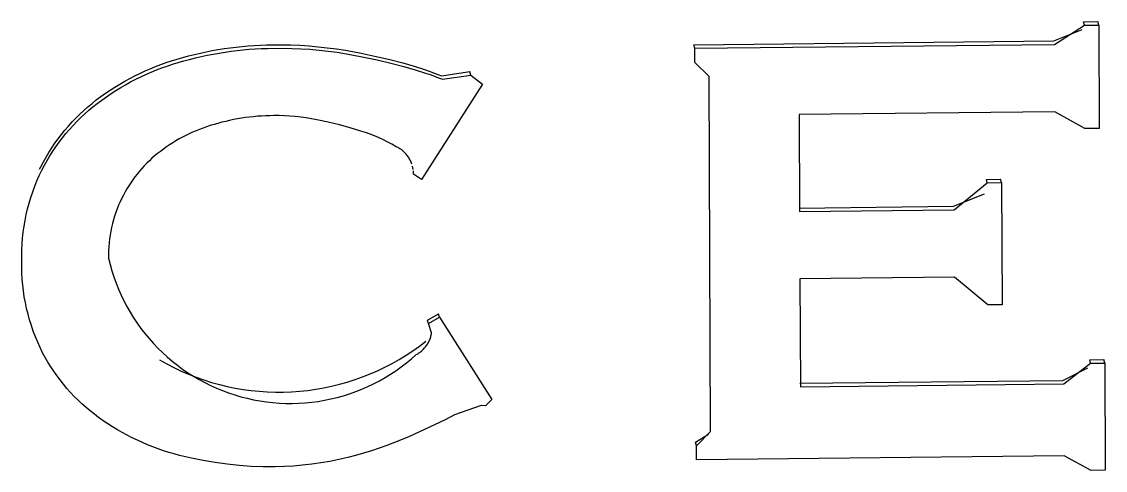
# Model space of a CAD drawing. Header units: millimetres. Extents: x -1480 to 5249, y -840 to 3860.
# Drawn here: x -7.58 to -3.463, y 982.637 to 984.343 of the extents above; entities that cross this region are included whole.
import ezdxf

# ---------------------------------------------------------------- set-up
doc = ezdxf.new("R2010")
doc.units = ezdxf.units.MM
doc.header["$MEASUREMENT"] = 0
doc.layers.add('Utwórz2D linie widoczne', color=7, linetype='Continuous', true_color=0x000000)

msp = doc.modelspace()

# ---------------------------------------------------------------- linework, layer by layer
at = {"layer": 'Utwórz2D linie widoczne'}
for p, q in [((-3.5456, 984.3421), (-3.4916, 984.3427)), ((-3.5419, 984.3291), (-3.5456, 984.3421)), ((-3.488, 984.3297), (-3.4916, 984.3427)), ((-3.6592, 984.2694), (-3.5515, 984.3131)), ((-3.6555, 984.2564), (-3.5419, 984.3291)), ((-3.5419, 984.3291), (-3.488, 984.3297)), ((-3.488, 984.3297), (-3.4863, 983.9368)), ((-5.0264, 984.2543), (-3.6592, 984.2694)), ((-5.0228, 984.2413), (-3.6555, 984.2564)), ((-6.9462, 984.2123), (-6.9239, 984.2179)), ((-6.9239, 984.2179), (-6.9015, 984.2231)), ((-6.9015, 984.2231), (-6.879, 984.228)), ((-6.8979, 984.2101), (-6.8754, 984.2149)), ((-6.879, 984.228), (-6.8564, 984.2324)), ((-6.8754, 984.2149), (-6.8528, 984.2194)), ((-6.8564, 984.2324), (-6.8337, 984.2364)), ((-6.8528, 984.2194), (-6.8301, 984.2234)), ((-6.8337, 984.2364), (-6.811, 984.2401)), ((-6.8301, 984.2234), (-6.8074, 984.227)), ((-6.811, 984.2401), (-6.7881, 984.2433)), ((-6.8074, 984.227), (-6.7846, 984.2302)), ((-6.7881, 984.2433), (-6.7653, 984.2461)), ((-6.7846, 984.2302), (-6.7617, 984.2331)), ((-6.7653, 984.2461), (-6.7424, 984.2485)), ((-6.7617, 984.2331), (-6.7388, 984.2355)), ((-6.7424, 984.2485), (-6.7195, 984.2505)), ((-6.7388, 984.2355), (-6.7159, 984.2375)), ((-6.7195, 984.2505), (-6.6965, 984.2521)), ((-6.7159, 984.2375), (-6.6929, 984.2391)), ((-6.6965, 984.2521), (-6.6736, 984.2533)), ((-6.6929, 984.2391), (-6.67, 984.2403)), ((-6.6736, 984.2533), (-6.6506, 984.2541)), ((-6.67, 984.2403), (-6.647, 984.2411)), ((-6.6506, 984.2541), (-6.5929, 984.2548)), ((-6.647, 984.2411), (-6.5893, 984.2417)), ((-6.5929, 984.2548), (-6.5581, 984.2542)), ((-6.5893, 984.2417), (-6.5545, 984.2412)), ((-6.5581, 984.2542), (-6.5233, 984.2528)), ((-6.5545, 984.2412), (-6.5197, 984.2398)), ((-6.5233, 984.2528), (-6.4886, 984.2506)), ((-6.5197, 984.2398), (-6.485, 984.2376)), ((-6.4886, 984.2506), (-6.4539, 984.2476)), ((-6.485, 984.2376), (-6.4503, 984.2346)), ((-6.4539, 984.2476), (-6.4193, 984.2438)), ((-6.4503, 984.2346), (-6.4157, 984.2308)), ((-6.4193, 984.2438), (-6.3848, 984.2392)), ((-6.4157, 984.2308), (-6.3812, 984.2261)), ((-6.3848, 984.2392), (-6.3504, 984.2337)), ((-6.3812, 984.2261), (-6.3468, 984.2207)), ((-6.3504, 984.2337), (-6.2901, 984.2223)), ((-6.3468, 984.2207), (-6.2865, 984.2093)), ((-6.2901, 984.2223), (-6.2336, 984.2105)), ((-5.0228, 984.2413), (-5.0264, 984.2543)), ((-5.0225, 984.1878), (-5.0228, 984.2413)), ((-7.0719, 984.1719), (-7.0517, 984.1796)), ((-7.0517, 984.1796), (-7.0314, 984.1869)), ((-7.0481, 984.1666), (-7.0278, 984.1738)), ((-7.0314, 984.1869), (-7.0109, 984.1936)), ((-7.0278, 984.1738), (-7.0073, 984.1806)), ((-7.0109, 984.1936), (-6.9683, 984.2063)), ((-7.0073, 984.1806), (-6.9647, 984.1932)), ((-6.9683, 984.2063), (-6.9462, 984.2123)), ((-6.9647, 984.1932), (-6.9426, 984.1992)), ((-6.9426, 984.1992), (-6.9203, 984.2049)), ((-6.9203, 984.2049), (-6.8979, 984.2101)), ((-6.2865, 984.2093), (-6.23, 984.1974)), ((-6.2336, 984.2105), (-6.1811, 984.1982)), ((-6.23, 984.1974), (-6.1775, 984.1852)), ((-6.1811, 984.1982), (-6.1325, 984.1855)), ((-6.1775, 984.1852), (-6.1289, 984.1725)), ((-6.1325, 984.1855), (-6.0886, 984.1729)), ((-6.0886, 984.1729), (-6.0494, 984.1605)), ((-4.9686, 984.1347), (-5.0225, 984.1878)), ((-7.17, 984.1265), (-7.1508, 984.1365)), ((-7.1508, 984.1365), (-7.1314, 984.146)), ((-7.1472, 984.1234), (-7.1278, 984.133)), ((-7.1314, 984.146), (-7.1117, 984.1551)), ((-7.1278, 984.133), (-7.1081, 984.142)), ((-7.1117, 984.1551), (-7.0919, 984.1637)), ((-7.1081, 984.142), (-7.0883, 984.1507)), ((-7.0919, 984.1637), (-7.0719, 984.1719)), ((-7.0883, 984.1507), (-7.0683, 984.1589)), ((-7.0683, 984.1589), (-7.0481, 984.1666)), ((-6.1289, 984.1725), (-6.085, 984.1598)), ((-6.085, 984.1598), (-6.0458, 984.1474)), ((-6.0494, 984.1605), (-6.0316, 984.1544)), ((-6.0458, 984.1474), (-6.028, 984.1413)), ((-6.0316, 984.1544), (-6.0151, 984.1484)), ((-6.028, 984.1413), (-6.0115, 984.1353)), ((-6.0151, 984.1484), (-5.9997, 984.1424)), ((-6.0115, 984.1353), (-5.9961, 984.1294)), ((-5.9997, 984.1424), (-5.9856, 984.1366)), ((-5.9856, 984.1366), (-5.8777, 984.1527)), ((-5.982, 984.1236), (-5.8741, 984.1397)), ((-5.8741, 984.1397), (-5.8777, 984.1527)), ((-5.8741, 984.1397), (-5.829, 984.1045)), ((-4.9628, 982.7842), (-4.9686, 984.1347)), ((-7.2443, 984.0823), (-7.2262, 984.0939)), ((-7.2262, 984.0939), (-7.2077, 984.1052)), ((-7.2226, 984.0809), (-7.2041, 984.0921)), ((-7.2077, 984.1052), (-7.189, 984.116)), ((-7.2041, 984.0921), (-7.1854, 984.103)), ((-7.189, 984.116), (-7.17, 984.1265)), ((-7.1854, 984.103), (-7.1664, 984.1134)), ((-7.1664, 984.1134), (-7.1472, 984.1234)), ((-5.829, 984.1045), (-6.0612, 983.742)), ((-5.9961, 984.1294), (-5.982, 984.1236)), ((-7.297, 984.0449), (-7.2798, 984.0577)), ((-7.2798, 984.0577), (-7.2622, 984.0702)), ((-7.2762, 984.0447), (-7.2586, 984.0571)), ((-7.2622, 984.0702), (-7.2443, 984.0823)), ((-7.2586, 984.0571), (-7.2407, 984.0692)), ((-7.2407, 984.0692), (-7.2226, 984.0809)), ((-7.3446, 984.0051), (-7.3291, 984.0188)), ((-7.3291, 984.0188), (-7.3132, 984.0321)), ((-7.3255, 984.0058), (-7.3096, 984.0191)), ((-7.3132, 984.0321), (-7.297, 984.0449)), ((-7.3096, 984.0191), (-7.2934, 984.0319)), ((-7.2934, 984.0319), (-7.2762, 984.0447)), ((-7.3889, 983.9612), (-7.3745, 983.9763)), ((-7.3745, 983.9763), (-7.3597, 983.9909)), ((-7.3709, 983.9632), (-7.3562, 983.9778)), ((-7.3597, 983.9909), (-7.3446, 984.0051)), ((-7.3562, 983.9778), (-7.341, 983.992)), ((-7.341, 983.992), (-7.3255, 984.0058)), ((-6.7904, 983.967), (-6.8053, 983.9636)), ((-6.7753, 983.9701), (-6.7904, 983.967)), ((-6.7602, 983.973), (-6.7753, 983.9701)), ((-6.7451, 983.9755), (-6.7602, 983.973)), ((-6.7299, 983.9778), (-6.7451, 983.9755)), ((-6.7147, 983.9797), (-6.7299, 983.9778)), ((-6.6994, 983.9814), (-6.7147, 983.9797)), ((-6.6841, 983.9828), (-6.6994, 983.9814)), ((-6.6688, 983.9839), (-6.6841, 983.9828)), ((-6.6535, 983.9847), (-6.6688, 983.9839)), ((-6.6382, 983.9852), (-6.6535, 983.9847)), ((-6.623, 983.9855), (-6.6382, 983.9852)), ((-6.6024, 983.9853), (-6.623, 983.9855)), ((-6.5819, 983.9846), (-6.6024, 983.9853)), ((-6.5613, 983.9833), (-6.5819, 983.9846)), ((-6.5408, 983.9816), (-6.5613, 983.9833)), ((-6.5203, 983.9793), (-6.5408, 983.9816)), ((-6.4999, 983.9765), (-6.5203, 983.9793)), ((-6.4796, 983.9732), (-6.4999, 983.9765)), ((-6.4595, 983.9694), (-6.4796, 983.9732)), ((-6.4158, 983.9604), (-6.4595, 983.9694)), ((-3.6544, 984.0003), (-4.626, 983.9896)), ((-4.626, 983.9896), (-4.6245, 983.621)), ((-3.5403, 983.9362), (-3.6544, 984.0003)), ((-7.4295, 983.9136), (-7.4164, 983.9299)), ((-7.4164, 983.9299), (-7.4029, 983.9457)), ((-7.4128, 983.9168), (-7.3993, 983.9327)), ((-7.4029, 983.9457), (-7.3889, 983.9612)), ((-7.3993, 983.9327), (-7.3853, 983.9481)), ((-7.3853, 983.9481), (-7.3709, 983.9632)), ((-6.9179, 983.9279), (-6.931, 983.9223)), ((-6.9046, 983.9332), (-6.9179, 983.9279)), ((-6.8913, 983.9383), (-6.9046, 983.9332)), ((-6.8778, 983.9429), (-6.8913, 983.9383)), ((-6.8643, 983.9473), (-6.8778, 983.9429)), ((-6.8497, 983.9518), (-6.8643, 983.9473)), ((-6.835, 983.956), (-6.8497, 983.9518)), ((-6.8202, 983.96), (-6.835, 983.956)), ((-6.8053, 983.9636), (-6.8202, 983.96)), ((-6.3732, 983.9503), (-6.4158, 983.9604)), ((-6.3318, 983.9391), (-6.3732, 983.9503)), ((-6.2913, 983.9268), (-6.3318, 983.9391)), ((-6.2739, 983.9211), (-6.2913, 983.9268)), ((-3.4863, 983.9368), (-3.5403, 983.9362)), ((-7.4543, 983.8801), (-7.4421, 983.897)), ((-7.4421, 983.897), (-7.4295, 983.9136)), ((-7.4385, 983.884), (-7.4259, 983.9006)), ((-7.4259, 983.9006), (-7.4128, 983.9168)), ((-6.9945, 983.8895), (-7.0067, 983.882)), ((-6.9821, 983.8966), (-6.9945, 983.8895)), ((-6.9696, 983.9035), (-6.9821, 983.8966)), ((-6.9568, 983.9101), (-6.9696, 983.9035)), ((-6.944, 983.9163), (-6.9568, 983.9101)), ((-6.931, 983.9223), (-6.944, 983.9163)), ((-6.2567, 983.9149), (-6.2739, 983.9211)), ((-6.2396, 983.9082), (-6.2567, 983.9149)), ((-6.2227, 983.901), (-6.2396, 983.9082)), ((-6.2061, 983.8933), (-6.2227, 983.901)), ((-6.1896, 983.8851), (-6.2061, 983.8933)), ((-6.1735, 983.8765), (-6.1896, 983.8851)), ((-7.4877, 983.8276), (-7.4771, 983.8454)), ((-7.4771, 983.8454), (-7.4659, 983.8629)), ((-7.4735, 983.8323), (-7.4623, 983.8498)), ((-7.4659, 983.8629), (-7.4543, 983.8801)), ((-7.4623, 983.8498), (-7.4507, 983.8671)), ((-7.4507, 983.8671), (-7.4385, 983.884)), ((-7.0536, 983.8496), (-7.0648, 983.8408)), ((-7.0422, 983.8581), (-7.0536, 983.8496)), ((-7.0306, 983.8663), (-7.0422, 983.8581)), ((-7.0188, 983.8743), (-7.0306, 983.8663)), ((-7.0067, 983.882), (-7.0188, 983.8743)), ((-6.1576, 983.8673), (-6.1735, 983.8765)), ((-6.154, 983.8656), (-6.1576, 983.8673)), ((-6.1505, 983.8637), (-6.154, 983.8656)), ((-6.147, 983.8617), (-6.1505, 983.8637)), ((-6.1436, 983.8595), (-6.147, 983.8617)), ((-6.1403, 983.8573), (-6.1436, 983.8595)), ((-6.1371, 983.8549), (-6.1403, 983.8573)), ((-6.1339, 983.8525), (-6.1371, 983.8549)), ((-6.1309, 983.8499), (-6.1339, 983.8525)), ((-6.1279, 983.8473), (-6.1309, 983.8499)), ((-6.125, 983.8445), (-6.1279, 983.8473)), ((-6.1222, 983.8416), (-6.125, 983.8445)), ((-7.5074, 983.7913), (-7.4978, 983.8095)), ((-7.4978, 983.8095), (-7.4877, 983.8276)), ((-7.4943, 983.7965), (-7.4841, 983.8145)), ((-7.4841, 983.8145), (-7.4735, 983.8323)), ((-7.1052, 983.8042), (-7.1147, 983.7944)), ((-7.0954, 983.8138), (-7.1052, 983.8042)), ((-7.0854, 983.8231), (-7.0954, 983.8138)), ((-7.0752, 983.8321), (-7.0854, 983.8231)), ((-7.0648, 983.8408), (-7.0752, 983.8321)), ((-6.1196, 983.8387), (-6.1222, 983.8416)), ((-6.117, 983.8356), (-6.1196, 983.8387)), ((-6.1145, 983.8325), (-6.117, 983.8356)), ((-6.1121, 983.8293), (-6.1145, 983.8325)), ((-6.1099, 983.826), (-6.1121, 983.8293)), ((-6.1077, 983.8226), (-6.1099, 983.826)), ((-6.1057, 983.8191), (-6.1077, 983.8226)), ((-6.1038, 983.8156), (-6.1057, 983.8191)), ((-6.102, 983.8121), (-6.1038, 983.8156)), ((-6.1003, 983.8084), (-6.102, 983.8121)), ((-6.0988, 983.8047), (-6.1003, 983.8084)), ((-6.0974, 983.801), (-6.0988, 983.8047)), ((-7.5134, 983.7581), (-7.5039, 983.7782)), ((-7.5123, 983.7815), (-7.5074, 983.7913)), ((-7.5039, 983.7782), (-7.4943, 983.7965)), ((-7.1416, 983.7633), (-7.1501, 983.7525)), ((-7.1329, 983.7739), (-7.1416, 983.7633)), ((-7.1239, 983.7842), (-7.1329, 983.7739)), ((-7.1147, 983.7944), (-7.1239, 983.7842)), ((-6.0929, 983.7803), (-6.0957, 983.7935)), ((-6.0915, 983.7624), (-6.0923, 983.7758)), ((-6.0612, 983.742), (-6.0915, 983.7624)), ((-7.5307, 983.7168), (-7.5224, 983.7376)), ((-7.5224, 983.7376), (-7.5134, 983.7581)), ((-7.166, 983.7302), (-7.1736, 983.7187)), ((-7.1582, 983.7414), (-7.166, 983.7302)), ((-7.1501, 983.7525), (-7.1582, 983.7414)), ((-4.0367, 983.6274), (-3.9114, 983.73)), ((-3.915, 983.7431), (-3.861, 983.7437)), ((-3.9114, 983.73), (-3.915, 983.7431)), ((-3.9114, 983.73), (-3.8574, 983.7306)), ((-3.8574, 983.7306), (-3.861, 983.7437)), ((-3.8574, 983.7306), (-3.8554, 983.2663)), ((-7.5456, 983.6744), (-7.5385, 983.6957)), ((-7.5385, 983.6957), (-7.5307, 983.7168)), ((-7.1942, 983.6834), (-7.2004, 983.6713)), ((-7.1876, 983.6953), (-7.1942, 983.6834)), ((-7.1808, 983.7071), (-7.1876, 983.6953)), ((-7.1736, 983.7187), (-7.1808, 983.7071)), ((-4.0403, 983.6405), (-3.9227, 983.688)), ((-7.5579, 983.631), (-7.5521, 983.6528)), ((-7.5521, 983.6528), (-7.5456, 983.6744)), ((-7.2125, 983.6446), (-7.2179, 983.631)), ((-7.2066, 983.6581), (-7.2125, 983.6446)), ((-7.2004, 983.6713), (-7.2066, 983.6581)), ((-4.6263, 983.634), (-4.0403, 983.6405)), ((-7.5676, 983.5869), (-7.5631, 983.609)), ((-7.5631, 983.609), (-7.5579, 983.631)), ((-7.2277, 983.6031), (-7.2319, 983.5889)), ((-7.223, 983.6171), (-7.2277, 983.6031)), ((-7.2179, 983.631), (-7.223, 983.6171)), ((-4.6245, 983.621), (-4.0367, 983.6274)), ((-7.5746, 983.5424), (-7.5715, 983.5647)), ((-7.5715, 983.5647), (-7.5676, 983.5869)), ((-7.2391, 983.5602), (-7.242, 983.5457)), ((-7.2357, 983.5746), (-7.2391, 983.5602)), ((-7.2319, 983.5889), (-7.2357, 983.5746)), ((-7.5789, 983.4976), (-7.5771, 983.52)), ((-7.5771, 983.52), (-7.5746, 983.5424)), ((-7.2466, 983.5165), (-7.2482, 983.5018)), ((-7.2445, 983.5311), (-7.2466, 983.5165)), ((-7.242, 983.5457), (-7.2445, 983.5311)), ((-7.5805, 983.4529), (-7.58, 983.4752)), ((-7.58, 983.4752), (-7.5789, 983.4976)), ((-7.2494, 983.4871), (-7.2501, 983.4724)), ((-7.2482, 983.5018), (-7.2494, 983.4871)), ((-7.5803, 983.4306), (-7.5805, 983.4529)), ((-7.2501, 983.4724), (-7.2504, 983.4578)), ((-7.2504, 983.4578), (-7.2503, 983.4432)), ((-7.2503, 983.4432), (-7.2444, 983.4192)), ((-7.5804, 983.4083), (-7.5803, 983.4306)), ((-7.5798, 983.3859), (-7.5804, 983.4083)), ((-7.2444, 983.4192), (-7.2377, 983.3955)), ((-7.2377, 983.3955), (-7.2302, 983.372)), ((-7.5785, 983.3635), (-7.5798, 983.3859)), ((-7.5765, 983.3411), (-7.5785, 983.3635)), ((-7.2302, 983.372), (-7.2219, 983.3487)), ((-4.0356, 983.3715), (-4.6234, 983.365)), ((-4.6234, 983.365), (-4.6216, 982.9546)), ((-3.9094, 983.2657), (-4.0356, 983.3715)), ((-7.5739, 983.3188), (-7.5765, 983.3411)), ((-7.5706, 983.2965), (-7.5739, 983.3188)), ((-7.2219, 983.3487), (-7.2127, 983.3258)), ((-7.2127, 983.3258), (-7.2028, 983.3033)), ((-7.5665, 983.2743), (-7.5706, 983.2965)), ((-7.5618, 983.2522), (-7.5665, 983.2743)), ((-7.2028, 983.3033), (-7.1921, 983.281)), ((-7.1921, 983.281), (-7.1806, 983.2592)), ((-7.5564, 983.2302), (-7.5618, 983.2522)), ((-7.5504, 983.2085), (-7.5564, 983.2302)), ((-7.1806, 983.2592), (-7.1684, 983.2378)), ((-7.1684, 983.2378), (-7.1554, 983.2168)), ((-6.0384, 983.208), (-5.9967, 983.232)), ((-5.9931, 983.2189), (-5.9967, 983.232)), ((-3.8554, 983.2663), (-3.9094, 983.2657)), ((-7.5437, 983.1869), (-7.5504, 983.2085)), ((-7.5363, 983.1657), (-7.5437, 983.1869)), ((-7.1554, 983.2168), (-7.1417, 983.1963)), ((-7.1417, 983.1963), (-7.1273, 983.1762)), ((-6.0348, 983.195), (-6.0384, 983.208)), ((-6.0348, 983.195), (-5.9931, 983.2189)), ((-6.0227, 983.1591), (-6.0348, 983.195)), ((-5.9931, 983.2189), (-5.7939, 982.9061)), ((-7.5284, 983.1446), (-7.5363, 983.1657)), ((-7.5197, 983.1239), (-7.5284, 983.1446)), ((-7.1273, 983.1762), (-7.1123, 983.1567)), ((-7.1123, 983.1567), (-7.0965, 983.1378)), ((-6.0274, 983.1404), (-6.0262, 983.1441)), ((-6.0262, 983.1441), (-6.0252, 983.1478)), ((-6.0252, 983.1478), (-6.0242, 983.1516)), ((-6.0242, 983.1516), (-6.0234, 983.1553)), ((-6.0234, 983.1553), (-6.0227, 983.1591)), ((-7.5105, 983.1035), (-7.5197, 983.1239)), ((-7.5008, 983.0835), (-7.5105, 983.1035)), ((-7.0965, 983.1378), (-7.0801, 983.1193)), ((-7.0801, 983.1193), (-7.0631, 983.1015)), ((-6.0942, 983.0909), (-6.0691, 983.1087)), ((-6.0691, 983.1087), (-6.0446, 983.1273)), ((-6.0508, 983.1007), (-6.0483, 983.1036)), ((-6.0483, 983.1036), (-6.0458, 983.1066)), ((-6.0458, 983.1066), (-6.0435, 983.1097)), ((-6.0435, 983.1097), (-6.0412, 983.1128)), ((-6.0412, 983.1128), (-6.0391, 983.1161)), ((-6.0391, 983.1161), (-6.0371, 983.1194)), ((-6.0371, 983.1194), (-6.0352, 983.1227)), ((-6.0352, 983.1227), (-6.0334, 983.1262)), ((-6.0334, 983.1262), (-6.0317, 983.1297)), ((-6.0317, 983.1297), (-6.0302, 983.1332)), ((-6.0302, 983.1332), (-6.0287, 983.1368)), ((-6.0287, 983.1368), (-6.0274, 983.1404)), ((-7.491, 983.0656), (-7.5008, 983.0835)), ((-7.4807, 983.048), (-7.491, 983.0656)), ((-7.0631, 983.1015), (-7.0454, 983.0843)), ((-7.0454, 983.0843), (-7.0272, 983.0677)), ((-7.0272, 983.0677), (-7.0084, 983.0517)), ((-6.1462, 983.058), (-6.1199, 983.074)), ((-6.1199, 983.074), (-6.0942, 983.0909)), ((-6.0995, 983.0605), (-6.081, 983.0769)), ((-6.081, 983.0769), (-6.0776, 983.0788)), ((-6.0776, 983.0788), (-6.0743, 983.0808)), ((-6.0743, 983.0808), (-6.0711, 983.0829)), ((-6.0711, 983.0829), (-6.068, 983.0852)), ((-6.068, 983.0852), (-6.0649, 983.0875)), ((-6.0649, 983.0875), (-6.0619, 983.09)), ((-6.0619, 983.09), (-6.059, 983.0925)), ((-6.059, 983.0925), (-6.0562, 983.0951)), ((-6.0562, 983.0951), (-6.0534, 983.0979)), ((-6.0534, 983.0979), (-6.0508, 983.1007)), ((-7.47, 983.0306), (-7.4807, 983.048)), ((-7.4586, 983.0135), (-7.47, 983.0306)), ((-7.0564, 983.0562), (-7.0295, 983.0412)), ((-7.0295, 983.0412), (-7.0022, 983.0271)), ((-7.0084, 983.0517), (-6.989, 983.0364)), ((-7.0022, 983.0271), (-6.9743, 983.014)), ((-6.989, 983.0364), (-6.9692, 983.0218)), ((-6.9692, 983.0218), (-6.9488, 983.0079)), ((-6.2281, 983.0155), (-6.2003, 983.0287)), ((-6.2003, 983.0287), (-6.173, 983.0429)), ((-6.173, 983.0429), (-6.1462, 983.058)), ((-6.1582, 983.0155), (-6.1381, 983.0299)), ((-6.1381, 983.0299), (-6.1185, 983.0449)), ((-6.1185, 983.0449), (-6.0995, 983.0605)), ((-3.6239, 982.9787), (-3.529, 983.0258)), ((-3.6202, 982.9657), (-3.5188, 983.0441)), ((-3.5224, 983.0572), (-3.4683, 983.0578)), ((-3.5188, 983.0441), (-3.5224, 983.0572)), ((-3.5188, 983.0441), (-3.4646, 983.0447)), ((-3.4646, 983.0447), (-3.4683, 983.0578)), ((-3.4646, 983.0447), (-3.463, 982.6372)), ((-7.4468, 982.9967), (-7.4586, 983.0135)), ((-7.4345, 982.9803), (-7.4468, 982.9967)), ((-7.4218, 982.9641), (-7.4345, 982.9803)), ((-6.9743, 983.014), (-6.9461, 983.0018)), ((-6.9488, 983.0079), (-6.9279, 982.9947)), ((-6.9461, 983.0018), (-6.9174, 982.9906)), ((-6.9279, 982.9947), (-6.9067, 982.9822)), ((-6.9174, 982.9906), (-6.8884, 982.9804)), ((-6.9067, 982.9822), (-6.885, 982.9705)), ((-6.8884, 982.9804), (-6.859, 982.9712)), ((-6.3432, 982.9722), (-6.3139, 982.9816)), ((-6.3139, 982.9816), (-6.2849, 982.9919)), ((-6.2849, 982.9919), (-6.2563, 983.0032)), ((-6.2563, 983.0032), (-6.2281, 983.0155)), ((-6.2213, 982.9769), (-6.1998, 982.9891)), ((-6.1998, 982.9891), (-6.1788, 983.0019)), ((-6.1788, 983.0019), (-6.1582, 983.0155)), ((-4.6235, 982.9677), (-3.6239, 982.9787)), ((-7.4085, 982.9484), (-7.4218, 982.9641)), ((-7.3948, 982.933), (-7.4085, 982.9484)), ((-6.885, 982.9705), (-6.8629, 982.9595)), ((-6.8629, 982.9595), (-6.8404, 982.9493)), ((-6.859, 982.9712), (-6.8294, 982.963)), ((-6.8404, 982.9493), (-6.8176, 982.9399)), ((-6.8294, 982.963), (-6.7995, 982.9558)), ((-6.8176, 982.9399), (-6.7945, 982.9313)), ((-6.7995, 982.9558), (-6.7693, 982.9496)), ((-6.7693, 982.9496), (-6.739, 982.9444)), ((-6.739, 982.9444), (-6.7085, 982.9403)), ((-6.7085, 982.9403), (-6.6779, 982.9372)), ((-6.5549, 982.9354), (-6.5242, 982.9376)), ((-6.5242, 982.9376), (-6.4936, 982.9408)), ((-6.4936, 982.9408), (-6.4632, 982.945)), ((-6.4632, 982.945), (-6.4328, 982.9503)), ((-6.4328, 982.9503), (-6.4027, 982.9566)), ((-6.4027, 982.9566), (-6.3728, 982.9639)), ((-6.3728, 982.9639), (-6.3432, 982.9722)), ((-6.311, 982.936), (-6.2881, 982.9451)), ((-6.2881, 982.9451), (-6.2654, 982.9549)), ((-6.2654, 982.9549), (-6.2432, 982.9655)), ((-6.2432, 982.9655), (-6.2213, 982.9769)), ((-4.6216, 982.9546), (-3.6202, 982.9657)), ((-7.3807, 982.918), (-7.3948, 982.933)), ((-7.3662, 982.9035), (-7.3807, 982.918)), ((-7.3513, 982.8894), (-7.3662, 982.9035)), ((-6.7945, 982.9313), (-6.771, 982.9236)), ((-6.771, 982.9236), (-6.7474, 982.9166)), ((-6.7474, 982.9166), (-6.7235, 982.9105)), ((-6.7235, 982.9105), (-6.6994, 982.9052)), ((-6.6994, 982.9052), (-6.6751, 982.9007)), ((-6.6779, 982.9372), (-6.6472, 982.9352)), ((-6.6751, 982.9007), (-6.6507, 982.8971)), ((-6.6507, 982.8971), (-6.6262, 982.8943)), ((-6.6472, 982.9352), (-6.6164, 982.9342)), ((-6.6164, 982.9342), (-6.5857, 982.9343)), ((-6.5857, 982.9343), (-6.5549, 982.9354)), ((-6.4785, 982.8958), (-6.454, 982.899)), ((-6.454, 982.899), (-6.4297, 982.9031)), ((-6.4297, 982.9031), (-6.4055, 982.908)), ((-6.4055, 982.908), (-6.3816, 982.9138)), ((-6.3816, 982.9138), (-6.3578, 982.9204)), ((-6.3578, 982.9204), (-6.3343, 982.9278)), ((-6.3343, 982.9278), (-6.311, 982.936)), ((-5.7939, 982.9061), (-5.8175, 982.882)), ((-7.336, 982.8757), (-7.3513, 982.8894)), ((-7.3204, 982.8625), (-7.336, 982.8757)), ((-7.3044, 982.8498), (-7.3204, 982.8625)), ((-6.6262, 982.8943), (-6.6016, 982.8924)), ((-6.6016, 982.8924), (-6.577, 982.8914)), ((-6.577, 982.8914), (-6.5523, 982.8912)), ((-6.5523, 982.8912), (-6.5277, 982.8919)), ((-6.5277, 982.8919), (-6.503, 982.8934)), ((-6.503, 982.8934), (-6.4785, 982.8958)), ((-5.8343, 982.8833), (-5.9359, 982.8479)), ((-5.8175, 982.882), (-5.8343, 982.8833)), ((-7.2881, 982.8376), (-7.3044, 982.8498)), ((-7.2708, 982.8253), (-7.2881, 982.8376)), ((-7.2531, 982.8134), (-7.2708, 982.8253)), ((-5.9718, 982.8291), (-6.0122, 982.8092)), ((-5.9359, 982.8479), (-5.9718, 982.8291)), ((-7.2351, 982.8019), (-7.2531, 982.8134)), ((-7.2168, 982.7909), (-7.2351, 982.8019)), ((-7.1982, 982.7802), (-7.2168, 982.7909)), ((-7.1794, 982.77), (-7.1982, 982.7802)), ((-6.0122, 982.8092), (-6.1065, 982.7658)), ((-5.02, 982.7432), (-4.9702, 982.7744)), ((-5.0163, 982.7301), (-4.9628, 982.7842)), ((-7.1603, 982.7602), (-7.1794, 982.77)), ((-7.141, 982.7509), (-7.1603, 982.7602)), ((-7.1215, 982.7421), (-7.141, 982.7509)), ((-7.1018, 982.7337), (-7.1215, 982.7421)), ((-7.0819, 982.7258), (-7.1018, 982.7337)), ((-6.164, 982.7422), (-6.1931, 982.7313)), ((-6.1351, 982.7537), (-6.164, 982.7422)), ((-6.1065, 982.7658), (-6.1351, 982.7537)), ((-5.0163, 982.7301), (-5.02, 982.7432)), ((-7.0618, 982.7184), (-7.0819, 982.7258)), ((-7.0416, 982.7114), (-7.0618, 982.7184)), ((-7.0212, 982.705), (-7.0416, 982.7114)), ((-7.0007, 982.699), (-7.0212, 982.705)), ((-6.9802, 982.6936), (-7.0007, 982.699)), ((-6.9357, 982.6829), (-6.9802, 982.6936)), ((-6.3115, 982.6936), (-6.3415, 982.6857)), ((-6.2816, 982.7021), (-6.3115, 982.6936)), ((-6.2519, 982.7113), (-6.2816, 982.7021)), ((-6.2224, 982.721), (-6.2519, 982.7113)), ((-6.1931, 982.7313), (-6.2224, 982.721)), ((-5.0161, 982.6767), (-5.0163, 982.7301)), ((-3.6191, 982.6921), (-5.0161, 982.6767)), ((-3.5171, 982.6366), (-3.6191, 982.6921)), ((-6.8908, 982.6736), (-6.9357, 982.6829)), ((-6.8456, 982.6659), (-6.8908, 982.6736)), ((-6.8001, 982.6597), (-6.8456, 982.6659)), ((-6.7544, 982.655), (-6.8001, 982.6597)), ((-6.7087, 982.6518), (-6.7544, 982.655)), ((-6.6629, 982.6502), (-6.7087, 982.6518)), ((-6.6171, 982.6502), (-6.6629, 982.6502)), ((-6.5824, 982.6509), (-6.6171, 982.6502)), ((-6.5476, 982.6528), (-6.5824, 982.6509)), ((-6.5129, 982.6557), (-6.5476, 982.6528)), ((-6.4782, 982.6596), (-6.5129, 982.6557)), ((-6.4437, 982.6646), (-6.4782, 982.6596)), ((-6.4094, 982.6706), (-6.4437, 982.6646)), ((-6.3753, 982.6777), (-6.4094, 982.6706)), ((-6.3415, 982.6857), (-6.3753, 982.6777)), ((-3.463, 982.6372), (-3.5171, 982.6366))]:
    msp.add_line(p, q, dxfattribs=at)

doc.saveas('drawing.dxf')
